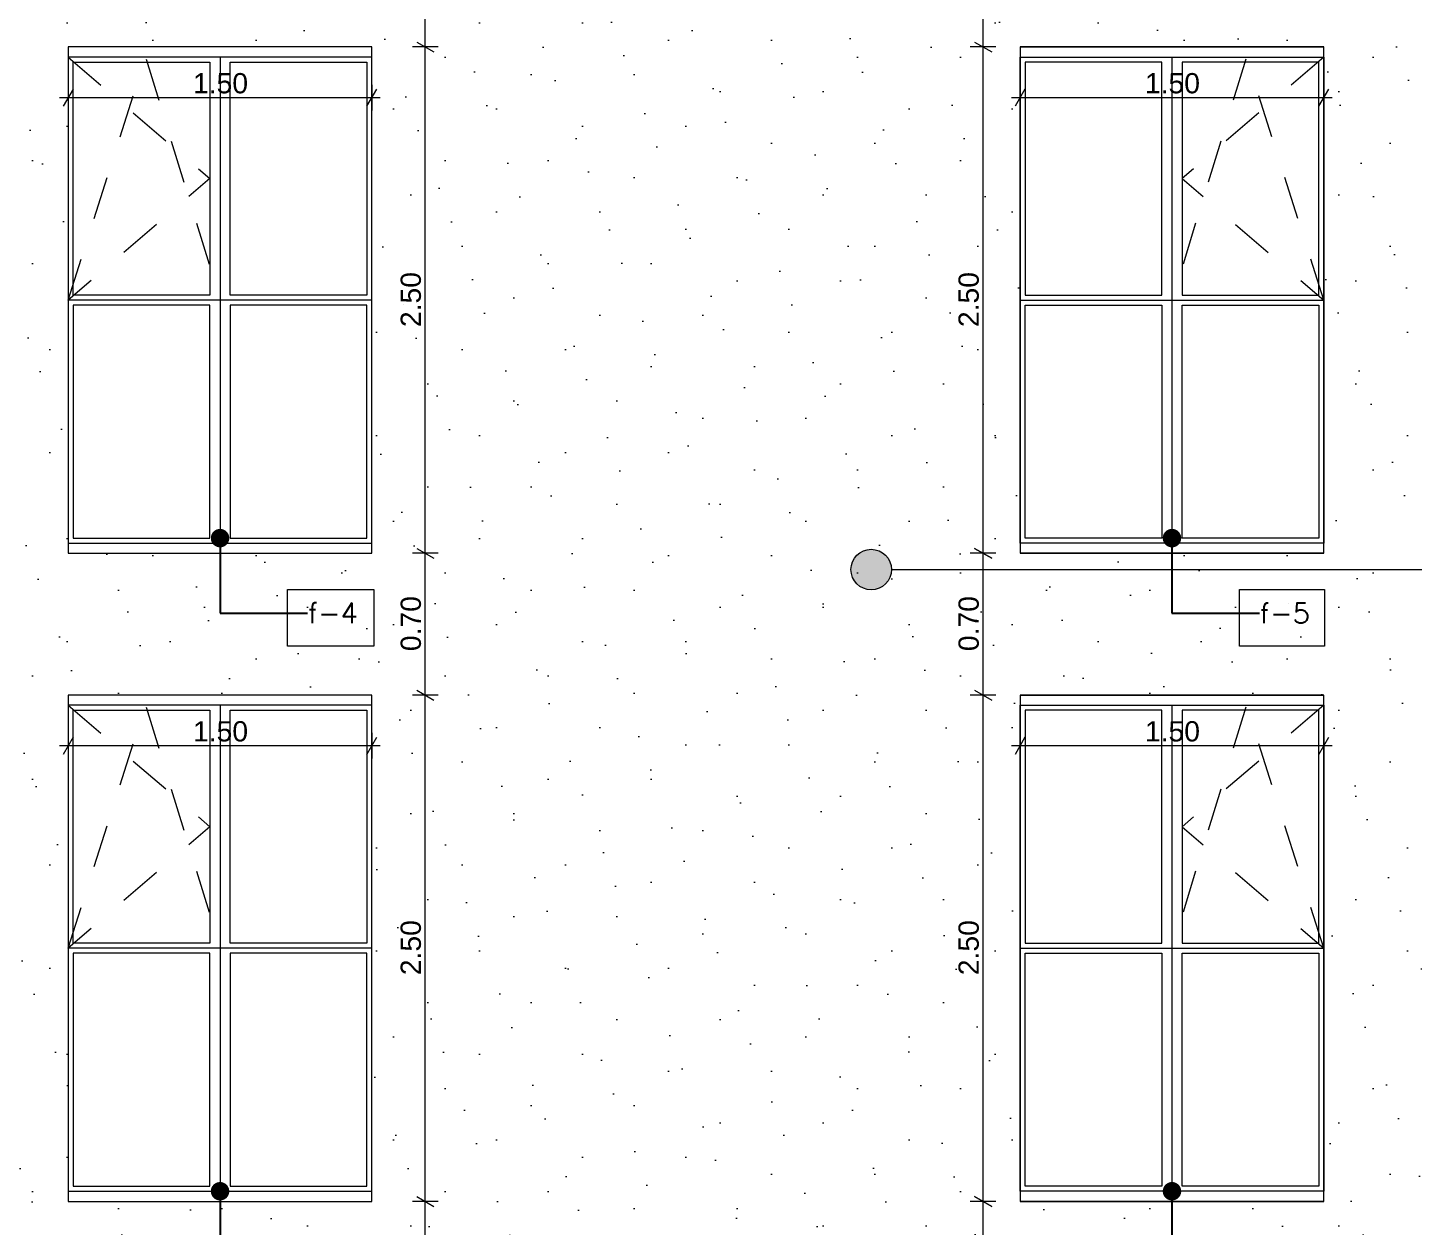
# Model space of a CAD drawing. Header units: millimetres. Extents: x 475616349 to 476941521, y 4620115302 to 4621446928.
# Drawn here: x 476739943 to 476746784, y 4620522697 to 4620528616 of the extents above; entities that cross this region are included whole.
import ezdxf

# ---------------------------------------------------------------- set-up
doc = ezdxf.new("R2010")
doc.units = ezdxf.units.MM
doc.header["$MEASUREMENT"] = 0
doc.linetypes.add('Dashed', pattern=[423.333333, 211.666667, -211.666667])
for name, color, linetype, lineweight in [('0_Pen_No__7_Pen_No__250', 7, 'Continuous', 0), ('New_2D Drafting - General_Pen_No__2_Pen_No__250', 7, 'Continuous', 0), ('New_2D Drafting - General_Pen_No__30_Pen_No__9_Pen_No__9_Pen_No__42', 250, 'Continuous', 0), ('New_2D Drafting - General_Pen_No__30_Pen_No__9_Pen_No__9_Pen_No__7', 7, 'Continuous', 0), ('New_2D Drafting - General_Pen_No__7_Pen_No__250', 7, 'Continuous', 0), ('New_zoma_Pen_No__4', 7, 'Continuous', 0), ('New_zoma_Pen_No__7', 7, 'Continuous', 0), ('Structural - Bearing_Pen_No__7_Pen_No__7_Pen_No__7', 7, 'Continuous', 0), ('zoma_Pen_No__5_Pen_No__142', 142, 'Continuous', 0)]:
    doc.layers.add(name, color=color, linetype=linetype, lineweight=lineweight)
doc.layers.add('New_zoma', color=7, linetype='Continuous')
doc.layers.add('zoma_Pen_No__5', color=7, linetype='Continuous')
doc.styles.add('GENERATED_STYLE_1', font='arial.ttf')
doc.dimstyles.new('GENERATED_STYLE__18', dxfattribs={"dimtxt": 100, "dimasz": 64.421331, "dimexe": 0.18, "dimexo": 3, "dimgap": 0.09, "dimtad": 1, "dimtih": 1, "dimtoh": 1, "dimlfac": 0.001, "dimzin": 0, "dimdsep": 46, "dimtxsty": 'GENERATED_STYLE_1', "dimblk": 'ARROWHEAD_2', "dimblk1": 'ARROWHEAD_2', "dimblk2": 'ARROWHEAD_2', "dimcen": 0.09, "dimclrd": 7, "dimclre": 7, "dimclrt": 7, "dimadec": 0, "dimazin": 0, "dimtfac": 1, "dimtdec": 4, "dimtmove": 0, "dimatfit": 3, "dimfxl": 1, "dimtolj": 1, "dimtzin": 0, "dimarcsym": 0})
doc.dimstyles.new('GENERATED_STYLE__19', dxfattribs={"dimtxt": 100, "dimasz": 64.421331, "dimexe": 0.18, "dimexo": 3, "dimgap": 0.09, "dimtad": 1, "dimlfac": 0.001, "dimzin": 0, "dimdsep": 46, "dimtxsty": 'GENERATED_STYLE_1', "dimblk": 'ARROWHEAD_2', "dimblk1": 'ARROWHEAD_2', "dimblk2": 'ARROWHEAD_2', "dimcen": 0.09, "dimclrd": 7, "dimclre": 7, "dimclrt": 7, "dimadec": 0, "dimazin": 0, "dimtfac": 1, "dimtdec": 4, "dimtmove": 0, "dimatfit": 3, "dimfxl": 1, "dimtolj": 1, "dimtzin": 0, "dimarcsym": 0})
doc.dimstyles.new('GENERATED_STYLE__48', dxfattribs={"dimtxt": 0.18, "dimasz": 182.4, "dimexe": 0.18, "dimexo": 0.0625, "dimgap": 0.09, "dimtad": 0, "dimtih": 1, "dimtoh": 1, "dimdec": 4, "dimzin": 0, "dimdsep": 46, "dimcen": 0.09, "dimadec": 0, "dimazin": 0, "dimtfac": 1, "dimtdec": 4, "dimtmove": 0, "dimatfit": 3, "dimldrblk": 'ARROWHEAD_11', "dimfxl": 1, "dimtolj": 1, "dimtzin": 0, "dimarcsym": 0})

# ---------------------------------------------------------------- blocks, each defined once
blk = doc.blocks.new('*D988', base_point=(476577134.1, 4620325125.7))
at = {"layer": 'New_zoma_Pen_No__4', "color": 7, "linetype": 'Continuous', "lineweight": 0, "transparency": 16777216}
for p, q in [((476744866.2, 4620528312.4), (476744817.3, 4620528227.7)), ((476744841.7, 4620528333.6), (476744841.7, 4620528206.5)), ((476746317.3, 4620528227.7), (476746366.2, 4620528312.4)), ((476746341.7, 4620528333.6), (476746341.7, 4620528206.5)), ((476744841.7, 4620528270.1), (476744800.3, 4620528270.1)), ((476746341.7, 4620528270.1), (476744841.7, 4620528270.1)), ((476746383.2, 4620528270.1), (476746341.7, 4620528270.1))]:
    blk.add_line(p, q, dxfattribs=at)
at = {"layer": 'New_zoma_Pen_No__7', "color": 7, "lineweight": 0, "transparency": 16777216, "insert": (476745458.7, 4620528290.1), "char_height": 100, "attachment_point": 7, "style": 'GENERATED_STYLE_1'}
blk.add_mtext('\\A1;{\\pql;\\fArial|b0|i0|c0|p34;1.50}', dxfattribs=at)
blk = doc.blocks.new('ARROWHEAD_2')
at = {"color": 0, "linetype": 'Continuous', "lineweight": 0}
for p, q in [((0, 0), (-1, 0)), ((-0.38, -0.66), (0.38, 0.66))]:
    blk.add_line(p, q, dxfattribs=at)
blk = doc.blocks.new('*D989', base_point=(476577134.1, 4620325125.7))
at = {"layer": 'New_zoma_Pen_No__4', "color": 7, "linetype": 'Continuous', "lineweight": 0, "transparency": 16777216}
for p, q in [((476744723.2, 4620528520.4), (476744596, 4620528520.4)), ((476744617.2, 4620528544.8), (476744702, 4620528495.9)), ((476744659.6, 4620526020.4), (476744659.6, 4620528520.4)), ((476744617.2, 4620526044.8), (476744702, 4620525995.9)), ((476744723.2, 4620526020.4), (476744596, 4620526020.4)), ((476744659.6, 4620525978.9), (476744659.6, 4620526020.4))]:
    blk.add_line(p, q, dxfattribs=at)
at = {"layer": 'New_zoma_Pen_No__7', "color": 7, "lineweight": 0, "transparency": 16777216, "insert": (476744639.6, 4620527137.3), "char_height": 100, "attachment_point": 7, "rotation": 90, "style": 'GENERATED_STYLE_1'}
blk.add_mtext('\\A1;{\\pql;\\fArial|b0|i0|c0|p34;2.50}', dxfattribs=at)
blk = doc.blocks.new('*D990', base_point=(476577134.1, 4620325125.7))
at = {"layer": 'New_zoma_Pen_No__4', "color": 7, "linetype": 'Continuous', "lineweight": 0, "transparency": 16777216}
for p, q in [((476744702, 4620529195.9), (476744617.2, 4620529244.8)), ((476744659.6, 4620529220.4), (476744659.6, 4620529261.8)), ((476744723.2, 4620529220.4), (476744596, 4620529220.4)), ((476744659.6, 4620528520.4), (476744659.6, 4620529220.4)), ((476744723.2, 4620528520.4), (476744596, 4620528520.4)), ((476744617.2, 4620528544.8), (476744702, 4620528495.9))]:
    blk.add_line(p, q, dxfattribs=at)
at = {"layer": 'New_zoma_Pen_No__7', "color": 7, "lineweight": 0, "transparency": 16777216, "insert": (476744639.6, 4620528737.3), "char_height": 100, "attachment_point": 7, "rotation": 90, "style": 'GENERATED_STYLE_1'}
blk.add_mtext('\\A1;{\\pql;\\fArial|b0|i0|c0|p34;0.70}', dxfattribs=at)
blk = doc.blocks.new('*D991', base_point=(476577134.1, 4620325125.7))
at = {"layer": 'New_zoma_Pen_No__4', "color": 7, "linetype": 'Continuous', "lineweight": 0, "transparency": 16777216}
for p, q in [((476744841.7, 4620525070.1), (476744800.3, 4620525070.1)), ((476744866.2, 4620525112.4), (476744817.3, 4620525027.7)), ((476744841.7, 4620525133.6), (476744841.7, 4620525006.5)), ((476746341.7, 4620525070.1), (476744841.7, 4620525070.1)), ((476746317.3, 4620525027.7), (476746366.2, 4620525112.4)), ((476746341.7, 4620525133.6), (476746341.7, 4620525006.5)), ((476746383.2, 4620525070.1), (476746341.7, 4620525070.1))]:
    blk.add_line(p, q, dxfattribs=at)
at = {"layer": 'New_zoma_Pen_No__7', "color": 7, "lineweight": 0, "transparency": 16777216, "insert": (476745458.7, 4620525090.1), "char_height": 100, "attachment_point": 7, "style": 'GENERATED_STYLE_1'}
blk.add_mtext('\\A1;{\\pql;\\fArial|b0|i0|c0|p34;1.50}', dxfattribs=at)
blk = doc.blocks.new('*D992', base_point=(476577134.1, 4620325125.7))
at = {"layer": 'New_zoma_Pen_No__4', "color": 7, "linetype": 'Continuous', "lineweight": 0, "transparency": 16777216}
for p, q in [((476744617.2, 4620525344.8), (476744702, 4620525295.9)), ((476744723.2, 4620525320.4), (476744596, 4620525320.4)), ((476744659.6, 4620522820.4), (476744659.6, 4620525320.4)), ((476744723.2, 4620522820.4), (476744596, 4620522820.4)), ((476744617.2, 4620522844.8), (476744702, 4620522795.9)), ((476744659.6, 4620522778.9), (476744659.6, 4620522820.4))]:
    blk.add_line(p, q, dxfattribs=at)
at = {"layer": 'New_zoma_Pen_No__7', "color": 7, "lineweight": 0, "transparency": 16777216, "insert": (476744639.6, 4620523937.3), "char_height": 100, "attachment_point": 7, "rotation": 90, "style": 'GENERATED_STYLE_1'}
blk.add_mtext('\\A1;{\\pql;\\fArial|b0|i0|c0|p34;2.50}', dxfattribs=at)
blk = doc.blocks.new('*D993', base_point=(476577134.1, 4620325125.7))
at = {"layer": 'New_zoma_Pen_No__4', "color": 7, "linetype": 'Continuous', "lineweight": 0, "transparency": 16777216}
for p, q in [((476744702, 4620525995.9), (476744617.2, 4620526044.8)), ((476744659.6, 4620526020.4), (476744659.6, 4620526061.8)), ((476744723.2, 4620526020.4), (476744596, 4620526020.4)), ((476744659.6, 4620525320.4), (476744659.6, 4620526020.4)), ((476744617.2, 4620525344.8), (476744702, 4620525295.9)), ((476744723.2, 4620525320.4), (476744596, 4620525320.4))]:
    blk.add_line(p, q, dxfattribs=at)
at = {"layer": 'New_zoma_Pen_No__7', "color": 7, "lineweight": 0, "transparency": 16777216, "insert": (476744639.6, 4620525537.3), "char_height": 100, "attachment_point": 7, "rotation": 90, "style": 'GENERATED_STYLE_1'}
blk.add_mtext('\\A1;{\\pql;\\fArial|b0|i0|c0|p34;0.70}', dxfattribs=at)
blk = doc.blocks.new('*D996', base_point=(476577134.1, 4620325125.7))
at = {"layer": 'New_zoma_Pen_No__4', "color": 7, "linetype": 'Continuous', "lineweight": 0, "transparency": 16777216}
for p, q in [((476744723.2, 4620522820.4), (476744596, 4620522820.4)), ((476744702, 4620522795.9), (476744617.2, 4620522844.8)), ((476744659.6, 4620522820.4), (476744659.6, 4620522861.8)), ((476744659.6, 4620522120.3), (476744659.6, 4620522820.4)), ((476744617.2, 4620522144.8), (476744702, 4620522095.9)), ((476744723.2, 4620522120.3), (476744596, 4620522120.3))]:
    blk.add_line(p, q, dxfattribs=at)
at = {"layer": 'New_zoma_Pen_No__7', "color": 7, "lineweight": 0, "transparency": 16777216, "insert": (476744639.6, 4620522337.3), "char_height": 100, "attachment_point": 7, "rotation": 90, "style": 'GENERATED_STYLE_1'}
blk.add_mtext('\\A1;{\\pql;\\fArial|b0|i0|c0|p34;0.70}', dxfattribs=at)
blk = doc.blocks.new('*D998', base_point=(476577134.1, 4620325125.7))
at = {"layer": 'New_zoma_Pen_No__4', "color": 7, "linetype": 'Continuous', "lineweight": 0, "transparency": 16777216}
for p, q in [((476741968.9, 4620522820.4), (476741841.8, 4620522820.4)), ((476741863, 4620522844.8), (476741947.7, 4620522795.9)), ((476741905.3, 4620522120.4), (476741905.3, 4620522820.4)), ((476741863, 4620522144.8), (476741947.7, 4620522095.9)), ((476741968.9, 4620522120.4), (476741841.8, 4620522120.4))]:
    blk.add_line(p, q, dxfattribs=at)
at = {"layer": 'New_zoma_Pen_No__7', "color": 7, "lineweight": 0, "transparency": 16777216, "insert": (476741885.3, 4620522337.3), "char_height": 100, "attachment_point": 7, "rotation": 90, "style": 'GENERATED_STYLE_1'}
blk.add_mtext('\\A1;{\\pql;\\fArial|b0|i0|c0|p34;0.70}', dxfattribs=at)
blk = doc.blocks.new('*D999', base_point=(476577134.1, 4620325125.7))
at = {"layer": 'New_zoma_Pen_No__4', "color": 7, "linetype": 'Continuous', "lineweight": 0, "transparency": 16777216}
for p, q in [((476741863, 4620525344.8), (476741947.7, 4620525295.9)), ((476741968.9, 4620525320.4), (476741841.8, 4620525320.4)), ((476741905.3, 4620522820.4), (476741905.3, 4620525320.4)), ((476741968.9, 4620522820.4), (476741841.8, 4620522820.4)), ((476741863, 4620522844.8), (476741947.7, 4620522795.9))]:
    blk.add_line(p, q, dxfattribs=at)
at = {"layer": 'New_zoma_Pen_No__7', "color": 7, "lineweight": 0, "transparency": 16777216, "insert": (476741885.3, 4620523937.3), "char_height": 100, "attachment_point": 7, "rotation": 90, "style": 'GENERATED_STYLE_1'}
blk.add_mtext('\\A1;{\\pql;\\fArial|b0|i0|c0|p34;2.50}', dxfattribs=at)
blk = doc.blocks.new('*D1000', base_point=(476577134.1, 4620325125.7))
at = {"layer": 'New_zoma_Pen_No__4', "color": 7, "linetype": 'Continuous', "lineweight": 0, "transparency": 16777216}
for p, q in [((476741863, 4620526044.8), (476741947.7, 4620525995.9)), ((476741968.9, 4620526020.4), (476741841.8, 4620526020.4)), ((476741905.3, 4620525320.4), (476741905.3, 4620526020.4)), ((476741863, 4620525344.8), (476741947.7, 4620525295.9)), ((476741968.9, 4620525320.4), (476741841.8, 4620525320.4))]:
    blk.add_line(p, q, dxfattribs=at)
at = {"layer": 'New_zoma_Pen_No__7', "color": 7, "lineweight": 0, "transparency": 16777216, "insert": (476741885.3, 4620525537.3), "char_height": 100, "attachment_point": 7, "rotation": 90, "style": 'GENERATED_STYLE_1'}
blk.add_mtext('\\A1;{\\pql;\\fArial|b0|i0|c0|p34;0.70}', dxfattribs=at)
blk = doc.blocks.new('*D1001', base_point=(476577134.1, 4620325125.7))
at = {"layer": 'New_zoma_Pen_No__4', "color": 7, "linetype": 'Continuous', "lineweight": 0, "transparency": 16777216}
for p, q in [((476741968.9, 4620528520.4), (476741841.8, 4620528520.4)), ((476741863, 4620528544.8), (476741947.7, 4620528495.9)), ((476741905.3, 4620526020.4), (476741905.3, 4620528520.4)), ((476741863, 4620526044.8), (476741947.7, 4620525995.9)), ((476741968.9, 4620526020.4), (476741841.8, 4620526020.4))]:
    blk.add_line(p, q, dxfattribs=at)
at = {"layer": 'New_zoma_Pen_No__7', "color": 7, "lineweight": 0, "transparency": 16777216, "insert": (476741885.3, 4620527137.3), "char_height": 100, "attachment_point": 7, "rotation": 90, "style": 'GENERATED_STYLE_1'}
blk.add_mtext('\\A1;{\\pql;\\fArial|b0|i0|c0|p34;2.50}', dxfattribs=at)
blk = doc.blocks.new('*D1002', base_point=(476577134.1, 4620325125.7))
at = {"layer": 'New_zoma_Pen_No__4', "color": 7, "linetype": 'Continuous', "lineweight": 0, "transparency": 16777216}
for p, q in [((476741863, 4620529244.8), (476741947.7, 4620529195.9)), ((476741968.9, 4620529220.4), (476741841.8, 4620529220.4)), ((476741905.3, 4620528520.4), (476741905.3, 4620529220.4)), ((476741968.9, 4620528520.4), (476741841.8, 4620528520.4)), ((476741863, 4620528544.8), (476741947.7, 4620528495.9))]:
    blk.add_line(p, q, dxfattribs=at)
at = {"layer": 'New_zoma_Pen_No__7', "color": 7, "lineweight": 0, "transparency": 16777216, "insert": (476741885.3, 4620528737.3), "char_height": 100, "attachment_point": 7, "rotation": 90, "style": 'GENERATED_STYLE_1'}
blk.add_mtext('\\A1;{\\pql;\\fArial|b0|i0|c0|p34;0.70}', dxfattribs=at)
blk = doc.blocks.new('*D1005', base_point=(476577134.1, 4620325125.7))
at = {"layer": 'New_zoma_Pen_No__4', "color": 7, "linetype": 'Continuous', "lineweight": 0, "transparency": 16777216}
for p, q in [((476740166.2, 4620528312.4), (476740117.3, 4620528227.7)), ((476740141.8, 4620528333.6), (476740141.8, 4620528206.5)), ((476741617.3, 4620528227.7), (476741666.2, 4620528312.4)), ((476741641.8, 4620528333.6), (476741641.8, 4620528206.5)), ((476740141.8, 4620528270.1), (476740100.3, 4620528270.1)), ((476741641.8, 4620528270.1), (476740141.8, 4620528270.1)), ((476741683.2, 4620528270.1), (476741641.8, 4620528270.1))]:
    blk.add_line(p, q, dxfattribs=at)
at = {"layer": 'New_zoma_Pen_No__7', "color": 7, "lineweight": 0, "transparency": 16777216, "insert": (476740758.7, 4620528290.1), "char_height": 100, "attachment_point": 7, "style": 'GENERATED_STYLE_1'}
blk.add_mtext('\\A1;{\\pql;\\fArial|b0|i0|c0|p34;1.50}', dxfattribs=at)
blk = doc.blocks.new('*D1006', base_point=(476577134.1, 4620325125.7))
at = {"layer": 'New_zoma_Pen_No__4', "color": 7, "linetype": 'Continuous', "lineweight": 0, "transparency": 16777216}
for p, q in [((476740141.8, 4620525070.1), (476740100.3, 4620525070.1)), ((476740166.2, 4620525112.4), (476740117.3, 4620525027.7)), ((476740141.8, 4620525133.6), (476740141.8, 4620525006.5)), ((476741641.8, 4620525070.1), (476740141.8, 4620525070.1)), ((476741617.3, 4620525027.7), (476741666.2, 4620525112.4)), ((476741641.8, 4620525133.6), (476741641.8, 4620525006.5)), ((476741683.2, 4620525070.1), (476741641.8, 4620525070.1))]:
    blk.add_line(p, q, dxfattribs=at)
at = {"layer": 'New_zoma_Pen_No__7', "color": 7, "lineweight": 0, "transparency": 16777216, "insert": (476740758.7, 4620525090.1), "char_height": 100, "attachment_point": 7, "style": 'GENERATED_STYLE_1'}
blk.add_mtext('\\A1;{\\pql;\\fArial|b0|i0|c0|p34;1.50}', dxfattribs=at)
blk = doc.blocks.new('*D1007', base_point=(476577134.1, 4620325125.7))
at = {"layer": 'New_zoma_Pen_No__4', "color": 7, "linetype": 'Continuous', "lineweight": 0, "transparency": 16777216}
for p, q in [((476740016.2, 4620521890.4), (476739967.3, 4620521805.7)), ((476739991.8, 4620521911.6), (476739991.8, 4620521784.5)), ((476741617.3, 4620521805.7), (476741666.2, 4620521890.4)), ((476741641.8, 4620521911.6), (476741641.8, 4620521784.5)), ((476739991.8, 4620521848), (476739950.3, 4620521848)), ((476741641.8, 4620521848), (476739991.8, 4620521848)), ((476741683.2, 4620521848), (476741641.8, 4620521848))]:
    blk.add_line(p, q, dxfattribs=at)
at = {"layer": 'New_zoma_Pen_No__7', "color": 7, "lineweight": 0, "transparency": 16777216, "insert": (476740683.7, 4620521868), "char_height": 100, "attachment_point": 7, "style": 'GENERATED_STYLE_1'}
blk.add_mtext('\\A1;{\\pql;\\fArial|b0|i0|c0|p34;1.65}', dxfattribs=at)
blk = doc.blocks.new('*D1025', base_point=(476577134.1, 4620325125.7))
at = {"layer": 'New_zoma_Pen_No__4', "color": 7, "linetype": 'Continuous', "lineweight": 0, "transparency": 16777216}
for p, q in [((476753662.4, 4620525306), (476753535.3, 4620525306)), ((476753556.4, 4620525330.5), (476753641.2, 4620525281.5)), ((476753598.8, 4620522834.8), (476753598.8, 4620525306)), ((476753662.4, 4620522834.8), (476753535.3, 4620522834.8)), ((476753556.4, 4620522859.3), (476753641.2, 4620522810.3)), ((476753598.8, 4620522793.4), (476753598.8, 4620522834.8))]:
    blk.add_line(p, q, dxfattribs=at)
at = {"layer": 'New_zoma_Pen_No__7', "color": 7, "lineweight": 0, "transparency": 16777216, "insert": (476753578.8, 4620523937.4), "char_height": 100, "attachment_point": 7, "rotation": 90, "style": 'GENERATED_STYLE_1'}
blk.add_mtext('\\A1;{\\pql;\\fArial|b0|i0|c0|p34;2.47}', dxfattribs=at)
blk = doc.blocks.new('*D1026', base_point=(476577134.1, 4620325125.7))
at = {"layer": 'New_zoma_Pen_No__4', "color": 7, "linetype": 'Continuous', "lineweight": 0, "transparency": 16777216}
for p, q in [((476753662.4, 4620526034.8), (476753535.3, 4620526034.8)), ((476753556.4, 4620526059.3), (476753641.2, 4620526010.3)), ((476753598.8, 4620525306), (476753598.8, 4620526034.8)), ((476753662.4, 4620525306), (476753535.3, 4620525306)), ((476753556.4, 4620525330.5), (476753641.2, 4620525281.5))]:
    blk.add_line(p, q, dxfattribs=at)
at = {"layer": 'New_zoma_Pen_No__7', "color": 7, "lineweight": 0, "transparency": 16777216, "insert": (476753578.8, 4620525537.4), "char_height": 100, "attachment_point": 7, "rotation": 90, "style": 'GENERATED_STYLE_1'}
blk.add_mtext('\\A1;{\\pql;\\fArial|b0|i0|c0|p34;0.73}', dxfattribs=at)
blk = doc.blocks.new('*D1027', base_point=(476577134.1, 4620325125.7))
at = {"layer": 'New_zoma_Pen_No__4', "color": 7, "linetype": 'Continuous', "lineweight": 0, "transparency": 16777216}
for p, q in [((476753662.4, 4620528506), (476753535.3, 4620528506)), ((476753556.4, 4620528530.5), (476753641.2, 4620528481.5)), ((476753598.8, 4620526034.8), (476753598.8, 4620528506)), ((476753662.4, 4620526034.8), (476753535.3, 4620526034.8)), ((476753556.4, 4620526059.3), (476753641.2, 4620526010.3))]:
    blk.add_line(p, q, dxfattribs=at)
at = {"layer": 'New_zoma_Pen_No__7', "color": 7, "lineweight": 0, "transparency": 16777216, "insert": (476753578.8, 4620527137.4), "char_height": 100, "attachment_point": 7, "rotation": 90, "style": 'GENERATED_STYLE_1'}
blk.add_mtext('\\A1;{\\pql;\\fArial|b0|i0|c0|p34;2.47}', dxfattribs=at)
blk = doc.blocks.new('*D1028', base_point=(476577134.1, 4620325125.7))
at = {"layer": 'New_zoma_Pen_No__4', "color": 7, "linetype": 'Continuous', "lineweight": 0, "transparency": 16777216}
for p, q in [((476753556.4, 4620529259.3), (476753641.2, 4620529210.3)), ((476753662.4, 4620529234.8), (476753535.3, 4620529234.8)), ((476753598.8, 4620528506), (476753598.8, 4620529234.8)), ((476753662.4, 4620528506), (476753535.3, 4620528506)), ((476753556.4, 4620528530.5), (476753641.2, 4620528481.5))]:
    blk.add_line(p, q, dxfattribs=at)
at = {"layer": 'New_zoma_Pen_No__7', "color": 7, "lineweight": 0, "transparency": 16777216, "insert": (476753578.8, 4620528737.4), "char_height": 100, "attachment_point": 7, "rotation": 90, "style": 'GENERATED_STYLE_1'}
blk.add_mtext('\\A1;{\\pql;\\fArial|b0|i0|c0|p34;0.73}', dxfattribs=at)
blk = doc.blocks.new('*D1037', base_point=(476577134.1, 4620325125.7))
at = {"layer": 'New_zoma_Pen_No__4', "color": 7, "linetype": 'Continuous', "lineweight": 0, "transparency": 16777216}
for p, q in [((476749498.7, 4620529195.9), (476749413.9, 4620529244.8)), ((476749456.3, 4620529220.3), (476749456.3, 4620528940.3)), ((476749392.7, 4620528940.3), (476749519.9, 4620528940.3)), ((476749498.7, 4620528915.8), (476749413.9, 4620528964.8)), ((476749456.3, 4620528940.3), (476749456.3, 4620528520.3))]:
    blk.add_line(p, q, dxfattribs=at)
blk = doc.blocks.new('*D1038', base_point=(476577134.1, 4620325125.7))
at = {"layer": 'New_zoma_Pen_No__4', "color": 7, "linetype": 'Continuous', "lineweight": 0, "transparency": 16777216}
for p, q in [((476749498.7, 4620528915.8), (476749413.9, 4620528964.8)), ((476749456.3, 4620528940.3), (476749456.3, 4620528520.3)), ((476749392.7, 4620528520.3), (476749519.9, 4620528520.3)), ((476749498.7, 4620528495.8), (476749413.9, 4620528544.8)), ((476749456.3, 4620528520.3), (476749456.3, 4620526020.3))]:
    blk.add_line(p, q, dxfattribs=at)
at = {"layer": 'New_zoma_Pen_No__7', "color": 7, "lineweight": 0, "transparency": 16777216, "insert": (476749436.3, 4620528597.3), "char_height": 100, "attachment_point": 7, "rotation": 89.9998, "style": 'GENERATED_STYLE_1'}
blk.add_mtext('\\A1;{\\pql;\\fArial|b0|i0|c0|p34;0.42}', dxfattribs=at)
blk = doc.blocks.new('*D1039', base_point=(476577134.1, 4620325125.7))
at = {"layer": 'New_zoma_Pen_No__4', "color": 7, "linetype": 'Continuous', "lineweight": 0, "transparency": 16777216}
for p, q in [((476749392.7, 4620528520.3), (476749519.9, 4620528520.3)), ((476749498.7, 4620528495.8), (476749413.9, 4620528544.8)), ((476749456.3, 4620528520.3), (476749456.3, 4620526020.3)), ((476749498.7, 4620525995.8), (476749413.9, 4620526044.8)), ((476749392.7, 4620526020.3), (476749519.9, 4620526020.3))]:
    blk.add_line(p, q, dxfattribs=at)
at = {"layer": 'New_zoma_Pen_No__7', "color": 7, "lineweight": 0, "transparency": 16777216, "char_height": 100, "attachment_point": 7, "rotation": 89.9998, "style": 'GENERATED_STYLE_1'}
for s, insert in [('\\A1;{\\pql;\\fArial|b0|i0|c0|p34;2.50}', (476749436.3, 4620527137.3)), ('\\A1;{\\pql;\\fArial|b0|i0|c0|p34;0.28}', (476749436.3, 4620526044.8))]:
    blk.add_mtext(s, dxfattribs=dict(at, insert=insert))
blk = doc.blocks.new('*D1040', base_point=(476577134.1, 4620325125.7))
at = {"layer": 'New_zoma_Pen_No__4', "color": 7, "linetype": 'Continuous', "lineweight": 0, "transparency": 16777216}
for p, q in [((476749456.3, 4620528520.3), (476749456.3, 4620526020.3)), ((476749498.7, 4620525995.8), (476749413.9, 4620526044.8)), ((476749392.7, 4620526020.3), (476749519.9, 4620526020.3)), ((476749456.3, 4620526020.3), (476749456.3, 4620525740.3)), ((476749498.7, 4620525715.8), (476749413.9, 4620525764.8)), ((476749392.7, 4620525740.3), (476749519.9, 4620525740.3))]:
    blk.add_line(p, q, dxfattribs=at)
blk = doc.blocks.new('*D1041', base_point=(476577134.1, 4620325125.7))
at = {"layer": 'New_zoma_Pen_No__4', "color": 7, "linetype": 'Continuous', "lineweight": 0, "transparency": 16777216}
for p, q in [((476749456.3, 4620526020.3), (476749456.3, 4620525740.3)), ((476749498.7, 4620525715.8), (476749413.9, 4620525764.8)), ((476749392.7, 4620525740.3), (476749519.9, 4620525740.3)), ((476749456.3, 4620525740.3), (476749456.3, 4620525320.3)), ((476749498.7, 4620525295.8), (476749413.9, 4620525344.8)), ((476749392.7, 4620525320.3), (476749519.9, 4620525320.3))]:
    blk.add_line(p, q, dxfattribs=at)
at = {"layer": 'New_zoma_Pen_No__7', "color": 7, "lineweight": 0, "transparency": 16777216, "insert": (476749436.3, 4620525397.3), "char_height": 100, "attachment_point": 7, "rotation": 89.9998, "style": 'GENERATED_STYLE_1'}
blk.add_mtext('\\A1;{\\pql;\\fArial|b0|i0|c0|p34;0.42}', dxfattribs=at)
blk = doc.blocks.new('*D1042', base_point=(476577134.1, 4620325125.7))
at = {"layer": 'New_zoma_Pen_No__4', "color": 7, "linetype": 'Continuous', "lineweight": 0, "transparency": 16777216}
for p, q in [((476749456.3, 4620525740.3), (476749456.3, 4620525320.3)), ((476749498.7, 4620525295.8), (476749413.9, 4620525344.8)), ((476749392.7, 4620525320.3), (476749519.9, 4620525320.3)), ((476749456.3, 4620525320.3), (476749456.3, 4620522820.3)), ((476749392.7, 4620522820.3), (476749519.9, 4620522820.3)), ((476749498.7, 4620522795.8), (476749413.9, 4620522844.8)), ((476749456.3, 4620522820.3), (476749456.3, 4620522540.3))]:
    blk.add_line(p, q, dxfattribs=at)
at = {"layer": 'New_zoma_Pen_No__7', "color": 7, "lineweight": 0, "transparency": 16777216, "char_height": 100, "attachment_point": 7, "rotation": 89.9998, "style": 'GENERATED_STYLE_1'}
for s, insert in [('\\A1;{\\pql;\\fArial|b0|i0|c0|p34;2.50}', (476749436.3, 4620523937.3)), ('\\A1;{\\pql;\\fArial|b0|i0|c0|p34;0.28}', (476749436.3, 4620522844.8))]:
    blk.add_mtext(s, dxfattribs=dict(at, insert=insert))
blk = doc.blocks.new('*D1043', base_point=(476577134.1, 4620325125.7))
at = {"layer": 'New_zoma_Pen_No__4', "color": 7, "linetype": 'Continuous', "lineweight": 0, "transparency": 16777216}
for p, q in [((476749392.7, 4620522820.3), (476749519.9, 4620522820.3)), ((476749498.7, 4620522795.8), (476749413.9, 4620522844.8)), ((476749456.3, 4620522820.3), (476749456.3, 4620522540.3)), ((476749392.7, 4620522540.3), (476749519.9, 4620522540.3)), ((476749413.9, 4620522564.8), (476749498.7, 4620522515.8)), ((476749456.3, 4620522540.3), (476749456.3, 4620522498.8))]:
    blk.add_line(p, q, dxfattribs=at)
blk = doc.blocks.new('ARROWHEAD_11')
at = {"color": 0, "linetype": 'Continuous', "lineweight": 0}
blk.add_line((0, 0), (-1, 0), dxfattribs=at)
at = {"color": 0, "linetype": 'Continuous', "lineweight": 0, "const_width": 0.25, "flags": 128}
blk.add_lwpolyline([(-0.125, 0, 1), (0.125, 0, 1)], format="xyb", close=True, dxfattribs=at)
blk = doc.blocks.new('Line_63', base_point=(476744107.4, 4620525940.2))
at = {"layer": 'zoma_Pen_No__5_Pen_No__142', "linetype": 'Continuous', "lineweight": 0}
blk.add_hatch(color=142, dxfattribs=at).paths.add_polyline_path([(476744007.4, 4620525940.2), (476744015, 4620525901.9), (476744036.7, 4620525869.5), (476744069.2, 4620525847.8), (476744107.4, 4620525840.2), (476744145.7, 4620525847.8), (476744178.1, 4620525869.5), (476744199.8, 4620525901.9), (476744207.4, 4620525940.2), (476744199.8, 4620525978.5), (476744178.1, 4620526010.9), (476744145.7, 4620526032.6), (476744107.4, 4620526040.2), (476744069.2, 4620526032.6), (476744036.7, 4620526010.9), (476744015, 4620525978.5)])
at = {"layer": 'zoma_Pen_No__5_Pen_No__142', "color": 142, "linetype": 'Continuous', "lineweight": 0}
blk.add_line((476744207.4, 4620525940.2), (476762940.3, 4620525940.2), dxfattribs=at)
blk.add_circle((476744107.4, 4620525940.2), 100, dxfattribs=at)
blk = doc.blocks.new('*D2234', base_point=(476577134.1, 4620325125.7))
at = {"layer": 'New_zoma_Pen_No__4', "color": 7, "linetype": 'Continuous', "lineweight": 0, "transparency": 16777216}
for p, q in [((476752804, 4620523920.4), (476752676.8, 4620523920.4)), ((476752782.8, 4620523895.9), (476752698, 4620523944.9)), ((476752740.4, 4620523920.4), (476752740.4, 4620523961.9)), ((476752740.4, 4620522820.4), (476752740.4, 4620523920.4)), ((476752804, 4620522820.4), (476752676.8, 4620522820.4)), ((476752698, 4620522844.9), (476752782.8, 4620522795.9)), ((476752740.4, 4620522779), (476752740.4, 4620522820.4))]:
    blk.add_line(p, q, dxfattribs=at)
at = {"layer": 'New_zoma_Pen_No__7', "color": 7, "lineweight": 0, "transparency": 16777216, "insert": (476752720.4, 4620523237.4), "char_height": 100, "attachment_point": 7, "rotation": 90, "style": 'GENERATED_STYLE_1'}
blk.add_mtext('\\A1;{\\pql;\\fArial|b0|i0|c0|p34;1.10}', dxfattribs=at)

msp = doc.modelspace()

# ---------------------------------------------------------------- hatches: boundary and pattern name
at = {"layer": 'New_2D Drafting - General_Pen_No__30_Pen_No__9_Pen_No__9_Pen_No__42', "linetype": 'Continuous', "lineweight": 0}
h = msp.add_hatch(dxfattribs=at)
h.set_pattern_fill('CUT_STONE', color=250, style=0, pattern_type=2)
h.set_pattern_definition([(45, (476577134.07, 4620325925.74), (-254.55844, 254.55844), [0, -240, 0, -360]), (110, (476577934.07, 4620325925.74), (338.28934, 123.12725), [0, -176, 0, -304])])
h.paths.add_polyline_path([(476739592.231, 4620519620.364), (476739992.231, 4620519620.364), (476739992.231, 4620522120.362), (476741642.377, 4620522120.362), (476741642.377, 4620519620.363), (476744842.645, 4620519620.363), (476744842.645, 4620522120.362), (476746342.231, 4620522120.362), (476746342.231, 4620519620.364), (476746892.282, 4620519620.364), (476746892.282, 4620522120.362), (476746892.282, 4620532819.956), (476739592.231, 4620532819.956)])
h.paths.add_polyline_path([(476741642.238, 4620522820.363), (476741642.238, 4620525320.364), (476740142.238, 4620525320.364), (476740142.238, 4620522820.363)], flags=0)
h.paths.add_polyline_path([(476741642.238, 4620529220.363), (476741642.238, 4620531720.363), (476740142.238, 4620531720.363), (476740142.238, 4620529220.363)], flags=0)
h.paths.add_polyline_path([(476741642.238, 4620526020.363), (476741642.238, 4620528520.364), (476740142.238, 4620528520.364), (476740142.238, 4620526020.363)], flags=0)
h.paths.add_polyline_path([(476746342.225, 4620529220.363), (476746342.225, 4620531720.363), (476744842.225, 4620531720.363), (476744842.225, 4620529220.363)], flags=0)
h.paths.add_polyline_path([(476746342.225, 4620526020.363), (476746342.225, 4620528520.364), (476744842.225, 4620528520.364), (476744842.225, 4620526020.363)], flags=0)
h.paths.add_polyline_path([(476744842.225, 4620525320.364), (476744842.225, 4620522820.363), (476746342.225, 4620522820.363), (476746342.225, 4620525320.364)], flags=0)

# ---------------------------------------------------------------- linework, layer by layer
at = {"layer": '0_Pen_No__7_Pen_No__250', "color": 7, "linetype": 'Continuous', "lineweight": 0, "flags": 128}
for points in [[(476741642.238, 4620528520.364), (476740142.238, 4620528520.364)], [(476744842.225, 4620528520.364), (476746342.225, 4620528520.364)], [(476740142.238, 4620526020.363), (476741642.238, 4620526020.363)], [(476746342.225, 4620526020.363), (476744842.225, 4620526020.363)], [(476741642.238, 4620525320.364), (476740142.238, 4620525320.364)], [(476744842.225, 4620525320.364), (476746342.225, 4620525320.364)], [(476740142.238, 4620522820.363), (476741642.238, 4620522820.363)], [(476746342.225, 4620522820.363), (476744842.225, 4620522820.363)]]:
    msp.add_lwpolyline(points, dxfattribs=at)
at = {"layer": 'New_2D Drafting - General_Pen_No__2_Pen_No__250', "color": 7, "linetype": 'Continuous', "lineweight": 0, "flags": 128}
for points in [[(476741224.824, 4620525840.995), (476741650.825, 4620525840.995), (476741650.825, 4620525561.308), (476741224.824, 4620525561.308)], [(476745924.94, 4620525840.995), (476746345.94, 4620525840.995), (476746345.94, 4620525561.308), (476745924.94, 4620525561.308)]]:
    msp.add_lwpolyline(points, close=True, dxfattribs=at)
at = {"layer": 'New_2D Drafting - General_Pen_No__30_Pen_No__9_Pen_No__9_Pen_No__7', "color": 7, "linetype": 'Continuous', "lineweight": 0, "flags": 128}
for points in [[(476741642.238, 4620526020.363), (476741642.238, 4620528520.364), (476740142.238, 4620528520.364), (476740142.238, 4620526020.363)], [(476746342.225, 4620526020.363), (476746342.225, 4620528520.364), (476744842.225, 4620528520.364), (476744842.225, 4620526020.363)], [(476741642.238, 4620522820.363), (476741642.238, 4620525320.364), (476740142.238, 4620525320.364), (476740142.238, 4620522820.363)], [(476744842.225, 4620525320.364), (476744842.225, 4620522820.363), (476746342.225, 4620522820.363), (476746342.225, 4620525320.364)]]:
    msp.add_lwpolyline(points, close=True, dxfattribs=at)
at = {"layer": 'New_2D Drafting - General_Pen_No__7_Pen_No__250', "color": 7, "linetype": 'Dashed', "lineweight": 0, "flags": 128}
for points in [[(476740142.44, 4620527270.364), (476740524.299, 4620528470.364), (476740892.174, 4620527270.364)], [(476740142.44, 4620528470.364), (476740842.233, 4620527870.364), (476740142.44, 4620527270.364)], [(476746342.023, 4620527270.364), (476745960.164, 4620528470.364), (476745592.289, 4620527270.364)], [(476746342.023, 4620528470.364), (476745642.229, 4620527870.364), (476746342.023, 4620527270.364)], [(476740142.44, 4620524070.364), (476740524.299, 4620525270.364), (476740892.174, 4620524070.364)], [(476740142.44, 4620525270.364), (476740842.233, 4620524670.364), (476740142.44, 4620524070.364)], [(476746342.023, 4620524070.364), (476745960.164, 4620525270.364), (476745592.289, 4620524070.364)], [(476746342.023, 4620525270.364), (476745642.229, 4620524670.364), (476746342.023, 4620524070.364)]]:
    msp.add_lwpolyline(points, dxfattribs=at)
at = {"layer": 'Structural - Bearing_Pen_No__7_Pen_No__7_Pen_No__7', "color": 7, "linetype": 'Continuous', "lineweight": 0}
for p, q in [((476740142.44, 4620528470.364), (476740142.44, 4620526070.364)), ((476741641.908, 4620528470.364), (476740142.44, 4620528470.364)), ((476740167.44, 4620528445.364), (476740842.233, 4620528445.364)), ((476740167.44, 4620527295.364), (476740167.44, 4620528445.364)), ((476740842.233, 4620528445.364), (476740842.233, 4620527295.364)), ((476740892.234, 4620528470.364), (476740892.174, 4620526070.426)), ((476740942.237, 4620528445.364), (476741616.908, 4620528445.364)), ((476740942.237, 4620527295.364), (476740942.237, 4620528445.364)), ((476741616.908, 4620528445.364), (476741616.908, 4620527295.364)), ((476741641.908, 4620526070.364), (476741641.908, 4620528470.364)), ((476744842.555, 4620528470.364), (476746342.023, 4620528470.364)), ((476744842.555, 4620526070.364), (476744842.555, 4620528470.364)), ((476745542.225, 4620528445.364), (476744867.555, 4620528445.364)), ((476744867.555, 4620528445.364), (476744867.555, 4620527295.364)), ((476745542.225, 4620527295.364), (476745542.225, 4620528445.364)), ((476745592.229, 4620528470.364), (476745592.289, 4620526070.426)), ((476746317.023, 4620528445.364), (476745642.229, 4620528445.364)), ((476745642.229, 4620528445.364), (476745642.229, 4620527295.364)), ((476746317.023, 4620527295.364), (476746317.023, 4620528445.364)), ((476746342.023, 4620528470.364), (476746342.023, 4620526070.364)), ((476741641.908, 4620527270.364), (476740142.44, 4620527270.364)), ((476740842.233, 4620527295.364), (476740167.44, 4620527295.364)), ((476741616.908, 4620527295.364), (476740942.237, 4620527295.364)), ((476744842.555, 4620527270.364), (476746342.023, 4620527270.364)), ((476744867.555, 4620527295.364), (476745542.225, 4620527295.364)), ((476745642.229, 4620527295.364), (476746317.023, 4620527295.364)), ((476740842.233, 4620527245.364), (476740167.44, 4620527245.364)), ((476740167.44, 4620527245.364), (476740167.44, 4620526095.364)), ((476740842.233, 4620526095.364), (476740842.233, 4620527245.364)), ((476740942.237, 4620527245.364), (476740942.237, 4620526095.364)), ((476741616.908, 4620527245.364), (476740942.237, 4620527245.364)), ((476741616.908, 4620526095.364), (476741616.908, 4620527245.364)), ((476744867.555, 4620526095.364), (476744867.555, 4620527245.364)), ((476744867.555, 4620527245.364), (476745542.225, 4620527245.364)), ((476745542.225, 4620527245.364), (476745542.225, 4620526095.364)), ((476745642.229, 4620527245.364), (476746317.023, 4620527245.364)), ((476745642.229, 4620526095.364), (476745642.229, 4620527245.364)), ((476746317.023, 4620527245.364), (476746317.023, 4620526095.364)), ((476740167.44, 4620526095.364), (476740842.233, 4620526095.364)), ((476740942.237, 4620526095.364), (476741616.908, 4620526095.364)), ((476745542.225, 4620526095.364), (476744867.555, 4620526095.364)), ((476746317.023, 4620526095.364), (476745642.229, 4620526095.364)), ((476740142.44, 4620526070.364), (476741641.908, 4620526070.364)), ((476746342.023, 4620526070.364), (476744842.555, 4620526070.364)), ((476740142.44, 4620525270.364), (476740142.44, 4620522870.364)), ((476741641.908, 4620525270.364), (476740142.44, 4620525270.364)), ((476740167.44, 4620525245.364), (476740842.233, 4620525245.364)), ((476740167.44, 4620524095.364), (476740167.44, 4620525245.364)), ((476740842.233, 4620525245.364), (476740842.233, 4620524095.364)), ((476740892.234, 4620525270.364), (476740892.174, 4620522870.426)), ((476740942.237, 4620525245.364), (476741616.908, 4620525245.364)), ((476740942.237, 4620524095.364), (476740942.237, 4620525245.364)), ((476741616.908, 4620525245.364), (476741616.908, 4620524095.364)), ((476741641.908, 4620522870.364), (476741641.908, 4620525270.364)), ((476744842.555, 4620525270.364), (476746342.023, 4620525270.364)), ((476744842.555, 4620522870.364), (476744842.555, 4620525270.364)), ((476745542.225, 4620525245.364), (476744867.555, 4620525245.364)), ((476744867.555, 4620525245.364), (476744867.555, 4620524095.364)), ((476745542.225, 4620524095.364), (476745542.225, 4620525245.364)), ((476745592.229, 4620525270.364), (476745592.289, 4620522870.426)), ((476746317.023, 4620525245.364), (476745642.229, 4620525245.364)), ((476745642.229, 4620525245.364), (476745642.229, 4620524095.364)), ((476746317.023, 4620524095.364), (476746317.023, 4620525245.364)), ((476746342.023, 4620525270.364), (476746342.023, 4620522870.364)), ((476741641.908, 4620524070.364), (476740142.44, 4620524070.364)), ((476740842.233, 4620524095.364), (476740167.44, 4620524095.364)), ((476740842.233, 4620524045.364), (476740167.44, 4620524045.364)), ((476740167.44, 4620524045.364), (476740167.44, 4620522895.364)), ((476740842.233, 4620522895.364), (476740842.233, 4620524045.364)), ((476741616.908, 4620524095.364), (476740942.237, 4620524095.364)), ((476740942.237, 4620524045.364), (476740942.237, 4620522895.364)), ((476741616.908, 4620524045.364), (476740942.237, 4620524045.364)), ((476741616.908, 4620522895.364), (476741616.908, 4620524045.364)), ((476744842.555, 4620524070.364), (476746342.023, 4620524070.364)), ((476744867.555, 4620524095.364), (476745542.225, 4620524095.364)), ((476744867.555, 4620522895.364), (476744867.555, 4620524045.364)), ((476744867.555, 4620524045.364), (476745542.225, 4620524045.364)), ((476745542.225, 4620524045.364), (476745542.225, 4620522895.364)), ((476745642.229, 4620524095.364), (476746317.023, 4620524095.364)), ((476745642.229, 4620524045.364), (476746317.023, 4620524045.364)), ((476745642.229, 4620522895.364), (476745642.229, 4620524045.364)), ((476746317.023, 4620524045.364), (476746317.023, 4620522895.364)), ((476740167.44, 4620522895.364), (476740842.233, 4620522895.364)), ((476740942.237, 4620522895.364), (476741616.908, 4620522895.364)), ((476745542.225, 4620522895.364), (476744867.555, 4620522895.364)), ((476746317.023, 4620522895.364), (476745642.229, 4620522895.364)), ((476740142.44, 4620522870.364), (476741641.908, 4620522870.364)), ((476746342.023, 4620522870.364), (476744842.555, 4620522870.364))]:
    msp.add_line(p, q, dxfattribs=at)

# ---------------------------------------------------------------- block references
at = {"layer": 'zoma_Pen_No__5', "color": 142, "linetype": 'Continuous', "lineweight": 0}
msp.add_blockref('Line_63', (476744107.437, 4620525940.19), dxfattribs=at)

# ---------------------------------------------------------------- texts
at = {"layer": 'New_2D Drafting - General_Pen_No__2_Pen_No__250', "color": 7, "linetype": 'Continuous', "lineweight": 0, "char_height": 100, "attachment_point": 4}
for s, insert in [('\\A1;{\\pql;\\Ftxt.shx;f-\\Ftxt.shx;4}', (476741324.824, 4620525725.589)), ('\\A1;{\\pql;\\Ftxt.shx;f-\\Ftxt.shx;5}', (476746024.94, 4620525724.839))]:
    msp.add_mtext(s, dxfattribs=dict(at, insert=insert))

# ---------------------------------------------------------------- dimensions: what is measured, and where the dimension line sits
at = {"layer": 'New_zoma', "color": 7, "linetype": 'Continuous', "lineweight": 0}
for base, p1, p2, angle, picture, middle, turn in [((476749456.321, 4620528940.298), (476716442.413, 4620529220.436), (476716442.413, 4620528940.412), 269.9998025, '*D1037', (476749386.323, 4620529374.702), 89.9998025), ((476753598.826, 4620529234.801), (476711922.432, 4620528506.017), (476711922.621, 4620529234.801), 90, '*D1028', (476753528.826, 4620528867.263), 90), ((476741905.346, 4620529220.363), (476741641.761, 4620528520.364), (476741641.761, 4620529220.363), 90, '*D1002', (476741835.346, 4620528867.217), 90), ((476744659.604, 4620529220.363), (476744841.749, 4620528520.364), (476744659.604, 4620529220.363), 90, '*D990', (476744589.604, 4620528867.217), 90), ((476749456.32, 4620528520.304), (476716442.413, 4620528940.412), (476716541.379, 4620528520.418), 269.9998025, '*D1038', (476749386.32, 4620528727.155), 89.9998025), ((476753598.826, 4620528506.017), (476711922.448, 4620526034.801), (476711922.432, 4620528506.017), 90, '*D1027', (476753528.826, 4620527267.263), 90), ((476749456.311, 4620526020.298), (476716541.379, 4620528520.418), (476716442.413, 4620526020.412), 269.9998025, '*D1039', (476749386.315, 4620527267.155), 89.9998025), ((476749456.31, 4620525740.298), (476716442.413, 4620526020.412), (476716442.413, 4620525740.412), 269.9998025, '*D1040', (476749386.312, 4620526174.678), 89.9998025), ((476741905.346, 4620528520.364), (476741641.761, 4620526020.364), (476741641.761, 4620528520.364), 90, '*D1001', (476741835.346, 4620527267.217), 90), ((476744659.604, 4620528520.364), (476744841.749, 4620526020.363), (476744841.749, 4620528520.364), 90, '*D989', (476744589.604, 4620527267.217), 90), ((476753598.826, 4620526034.801), (476712185.261, 4620525306.017), (476711922.448, 4620526034.801), 90, '*D1026', (476753528.826, 4620525667.263), 90), ((476741905.346, 4620526020.364), (476741641.761, 4620525320.363), (476741641.761, 4620526020.364), 90, '*D1000', (476741835.346, 4620525667.217), 90), ((476744659.604, 4620526020.363), (476744841.749, 4620525320.364), (476744659.604, 4620526020.363), 90, '*D993', (476744589.604, 4620525667.217), 90), ((476749456.309, 4620525320.304), (476716442.413, 4620525740.412), (476716541.379, 4620525320.418), 269.9998025, '*D1041', (476749386.309, 4620525527.155), 89.9998025), ((476749456.3, 4620522820.305), (476716541.379, 4620525320.418), (476716591.387, 4620522820.418), 269.9998025, '*D1042', (476749386.304, 4620524067.158), 89.9998025), ((476741905.346, 4620525320.363), (476741641.761, 4620522820.363), (476741641.761, 4620525320.363), 90, '*D999', (476741835.346, 4620524067.217), 90), ((476744659.604, 4620525320.364), (476744841.749, 4620522820.363), (476744841.749, 4620525320.364), 90, '*D992', (476744589.604, 4620524067.217), 90), ((476753598.826, 4620525306.017), (476712185.261, 4620522834.801), (476712185.261, 4620525306.017), 90, '*D1025', (476753528.826, 4620524067.263), 90), ((476752740.383, 4620523920.413), (476713191.663, 4620522820.406), (476712872.381, 4620523920.413), 90, '*D2234', (476752670.383, 4620523367.263), 90), ((476749456.299, 4620522540.298), (476716591.387, 4620522820.418), (476716396.087, 4620522540.412), 269.9998025, '*D1043', (476749386.301, 4620522974.685), 89.9998025), ((476741905.346, 4620522820.363), (476741642.044, 4620522120.364), (476741641.761, 4620522820.363), 90, '*D998', (476741835.346, 4620522467.217), 90), ((476744659.604, 4620522820.363), (476744842.466, 4620522120.349), (476744659.604, 4620522820.363), 90, '*D996', (476744589.604, 4620522467.21), 90)]:
    dim = msp.add_linear_dim(base=base, p1=p1, p2=p2, angle=angle, dimstyle='GENERATED_STYLE__19', dxfattribs=at)
    dim.commit()
    dim.dimension.update_dxf_attribs({"geometry": picture, "text_midpoint": middle, "dimtype": 160, "text_rotation": turn})
for base, p1, p2, picture, middle in [((476739991.771, 4620521848.045), (476741641.761, 4620528520.364), (476739991.771, 4620522120.364), '*D1007', (476740813.62, 4620521918.045)), ((476740141.761, 4620528270.054), (476741641.761, 4620528520.364), (476740141.761, 4620528520.364), '*D1005', (476740888.615, 4620528340.054)), ((476740141.761, 4620525070.054), (476741641.761, 4620528520.364), (476740141.761, 4620528520.364), '*D1006', (476740888.615, 4620525140.054)), ((476744841.749, 4620528270.054), (476746341.749, 4620528520.364), (476744841.749, 4620528520.364), '*D988', (476745588.602, 4620528340.054)), ((476744841.749, 4620525070.054), (476746341.749, 4620528520.364), (476744841.749, 4620528520.364), '*D991', (476745588.602, 4620525140.054))]:
    dim = msp.add_linear_dim(base=base, p1=p1, p2=p2, angle=180, dimstyle='GENERATED_STYLE__18', dxfattribs=at)
    dim.commit()
    dim.dimension.update_dxf_attribs({"geometry": picture, "text_midpoint": middle, "dimtype": 160})

# ---------------------------------------------------------------- leaders
at = {"layer": 'New_2D Drafting - General_Pen_No__2_Pen_No__250', "color": 7, "linetype": 'Continuous', "lineweight": 0, "annotation_type": 0, "has_hookline": 1, "hookline_direction": 0, "text_width": 266.667}
for points in [[(476740892.174, 4620526095.364), (476740892.174, 4620525725.589), (476741324.734, 4620525725.589)], [(476745592.289, 4620526095.364), (476745592.289, 4620525724.839), (476746024.85, 4620525724.839)], [(476740892.174, 4620522870.426), (476740892.174, 4620522500.652), (476741324.734, 4620522500.652)], [(476745592.289, 4620522870.426), (476745592.289, 4620522499.902), (476746024.85, 4620522499.902)]]:
    msp.add_leader(points, dimstyle='GENERATED_STYLE__48', dxfattribs=at)

doc.saveas('drawing.dxf')
